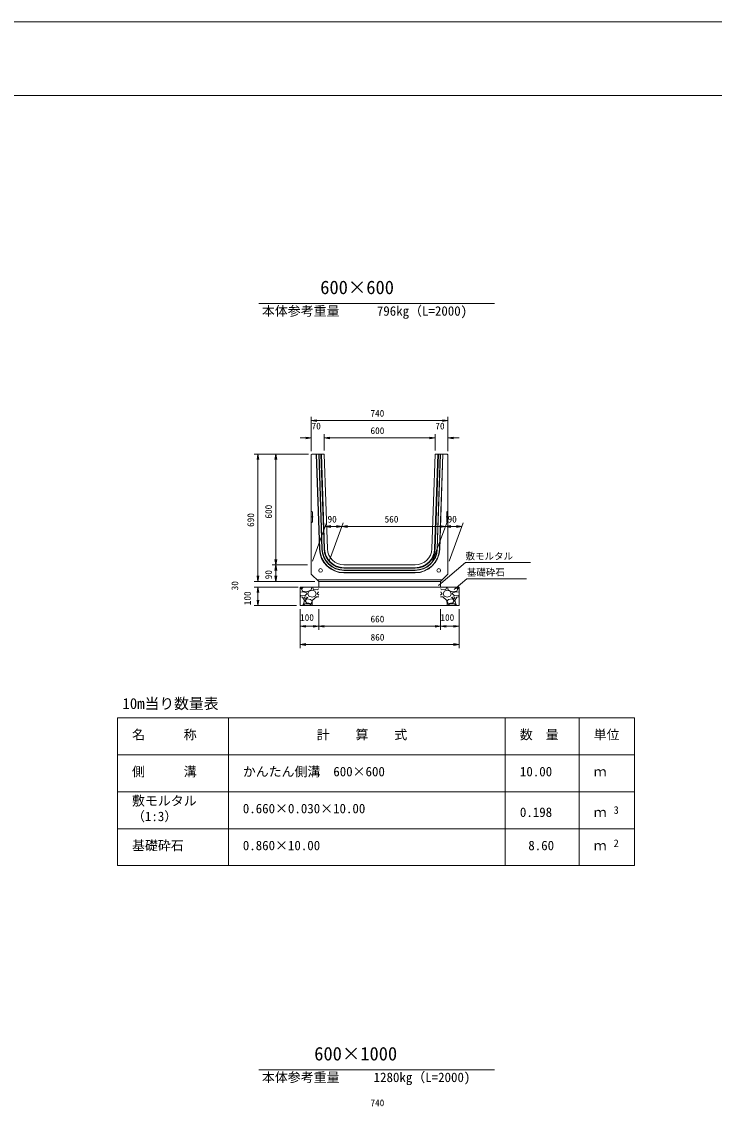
# Model space of a CAD drawing. Units: millimetres, scale not verified. Extents: x 0 to 84100, y 0 to 59400.
# Drawn here: x 21689 to 40444, y 30042 to 59400 of the extents above; entities that cross this region are included whole.
import ezdxf
from ezdxf.enums import TextEntityAlignment as Align

# ---------------------------------------------------------------- set-up
doc = ezdxf.new("R2010")
doc.units = ezdxf.units.MM
doc.header["$LTSCALE"] = 100
for name, color, linetype, lineweight in [('0_2', 7, 'Continuous', 9), ('D-MTR-FRAM（材料表図枠）', 2, 'Continuous', 18), ('D-STR-DIM（寸法）', 7, 'Continuous', 18), ('D-STR-HTXT（旗揚げ）', 7, 'Continuous', 18), ('D-STR-STR1（構造物）', 7, 'Continuous', 18), ('D-STR-STRn（構造物）', 7, 'Continuous', 18), ('D-STR（構造物外形線）', 1, 'Continuous', 18), ('D-TTL(外枠）', 2, 'Continuous', 18), ('DEFPOINTS_3', 8, 'Continuous', 18)]:
    doc.layers.add(name, color=color, linetype=linetype, lineweight=lineweight)
for name, color, linetype in [('D-MTR-TXT(文字列）', 7, 'Continuous'), ('D-MTR（材料表タイトル）', 7, 'Continuous'), ('D-STR-TXT（文字）', 7, 'Continuous'), ('D-TTL-TXT（文字）', 7, 'Continuous')]:
    doc.layers.add(name, color=color, linetype=linetype)
doc.styles.add('ＭＳ ゴシック', font='')
doc.styles.get('ＭＳ ゴシック').set_extended_font_data('MS Gothic')

msp = doc.modelspace()

# ---------------------------------------------------------------- linework, layer by layer
at = {"layer": '0_2'}
for p, q in [((29530.9, 48602.5), (29680.9, 48627.5)), ((29680.9, 48577.5), (29530.9, 48602.5)), ((29530.9, 48602.5), (29680.9, 48602.5)), ((33080.9, 48627.5), (33230.9, 48602.5)), ((33230.9, 48602.5), (33080.9, 48577.5)), ((33230.9, 48602.5), (33080.9, 48602.5)), ((29380.9, 48158), (29530.9, 48133)), ((29880.9, 48133), (30030.9, 48158)), ((32730.9, 48158), (32880.9, 48133)), ((33230.9, 48133), (33380.9, 48158)), ((29530.9, 48133), (29380.9, 48108)), ((29530.9, 48133), (29380.9, 48133)), ((30030.9, 48108), (29880.9, 48133)), ((29880.9, 48133), (30030.9, 48133)), ((32880.9, 48133), (32730.9, 48108)), ((32880.9, 48133), (32730.9, 48133)), ((33380.9, 48108), (33230.9, 48133)), ((33230.9, 48133), (33380.9, 48133)), ((28062.3, 47546.4), (28087.3, 47696.4)), ((28087.3, 47696.4), (28112.3, 47546.4)), ((28087.3, 47696.4), (28087.3, 47546.4)), ((28544.7, 47546.4), (28569.7, 47696.4)), ((28569.7, 47696.4), (28594.7, 47546.4)), ((28569.7, 47696.4), (28569.7, 47546.4)), ((29910.1, 45738.1), (30060.1, 45763.1)), ((30060.1, 45713.1), (29910.1, 45738.1)), ((29910.1, 45738.1), (30060.1, 45738.1)), ((30210.1, 45763.1), (30360.1, 45738.1)), ((30360.1, 45738.1), (30210.1, 45713.1)), ((30360.1, 45738.1), (30210.1, 45738.1)), ((30360.1, 45738.1), (30510.1, 45763.1)), ((30510.1, 45713.1), (30360.1, 45738.1)), ((30360.1, 45738.1), (30510.1, 45738.1)), ((33010.1, 45763.1), (33160.1, 45738.1)), ((33160.1, 45738.1), (33010.1, 45713.1)), ((33160.1, 45738.1), (33010.1, 45738.1)), ((33160.1, 45738.1), (33310.1, 45763.1)), ((33310.1, 45713.1), (33160.1, 45738.1)), ((33160.1, 45738.1), (33310.1, 45738.1)), ((33460.1, 45763.1), (33610.1, 45738.1)), ((33610.1, 45738.1), (33460.1, 45713.1)), ((33610.1, 45738.1), (33460.1, 45738.1)), ((28569.7, 44696.4), (28544.7, 44846.4)), ((28544.7, 44546.4), (28569.7, 44696.4)), ((28594.7, 44846.4), (28569.7, 44696.4)), ((28569.7, 44696.4), (28569.7, 44846.4)), ((28569.7, 44696.4), (28594.7, 44546.4)), ((28569.7, 44696.4), (28569.7, 44546.4)), ((28087.3, 44246.4), (28062.3, 44396.4)), ((28112.3, 44396.4), (28087.3, 44246.4)), ((28087.3, 44246.4), (28087.3, 44396.4)), ((28569.7, 44246.4), (28544.7, 44396.4)), ((28594.7, 44396.4), (28569.7, 44246.4)), ((28569.7, 44246.4), (28569.7, 44396.4)), ((28062.3, 43946.4), (28087.3, 44096.4)), ((28087.3, 44096.4), (28087.3, 43946.4)), ((28087.3, 44096.4), (28112.3, 43946.4)), ((28087.3, 43596.4), (28062.3, 43746.4)), ((28112.3, 43746.4), (28087.3, 43596.4)), ((28087.3, 43596.4), (28087.3, 43746.4)), ((29230.9, 43035.2), (29380.9, 43060.2)), ((29380.9, 43010.2), (29230.9, 43035.2)), ((29230.9, 43035.2), (29380.9, 43035.2)), ((29580.9, 43060.2), (29730.9, 43035.2)), ((29730.9, 43035.2), (29580.9, 43010.2)), ((29730.9, 43035.2), (29580.9, 43035.2)), ((29730.9, 43035.2), (29880.9, 43060.2)), ((29880.9, 43010.2), (29730.9, 43035.2)), ((29730.9, 43035.2), (29880.9, 43035.2)), ((32880.9, 43060.2), (33030.9, 43035.2)), ((33030.9, 43035.2), (32880.9, 43010.2)), ((33030.9, 43035.2), (32880.9, 43035.2)), ((33030.9, 43035.2), (33180.9, 43060.2)), ((33180.9, 43010.2), (33030.9, 43035.2)), ((33030.9, 43035.2), (33180.9, 43035.2)), ((33380.9, 43060.2), (33530.9, 43035.2)), ((33530.9, 43035.2), (33380.9, 43010.2)), ((33530.9, 43035.2), (33380.9, 43035.2)), ((29230.9, 42542.8), (29380.9, 42567.8)), ((29380.9, 42517.8), (29230.9, 42542.8)), ((29230.9, 42542.8), (29380.9, 42542.8)), ((33380.9, 42567.8), (33530.9, 42542.8)), ((33530.9, 42542.8), (33380.9, 42517.8)), ((33530.9, 42542.8), (33380.9, 42542.8))]:
    msp.add_line(p, q, dxfattribs=at)
at = {"layer": 'D-MTR-FRAM（材料表図枠）'}
for p, q in [((24284.6, 40556.7), (38284.6, 40556.7)), ((24284.6, 36556.7), (24284.6, 40556.7)), ((27284.6, 36556.7), (27284.6, 40556.7)), ((34784.6, 36556.7), (34784.6, 40556.7)), ((36784.6, 36556.7), (36784.6, 40556.7)), ((38284.6, 36556.7), (38284.6, 40556.7)), ((24284.6, 39556.7), (38284.6, 39556.7)), ((24284.6, 38556.7), (38284.6, 38556.7)), ((24284.6, 37556.7), (38284.6, 37556.7)), ((24284.6, 36556.7), (38284.6, 36556.7))]:
    msp.add_line(p, q, dxfattribs=at)
at = {"layer": 'D-STR-DIM（寸法）'}
for p, q in [((29530.9, 47776.4), (29530.9, 48702.5)), ((29680.9, 48602.5), (33080.9, 48602.5)), ((33230.9, 47776.4), (33230.9, 48702.5)), ((29880.9, 47796.4), (29880.9, 48233)), ((32880.9, 47796.4), (32880.9, 48233)), ((29380.9, 48133), (29230.9, 48133)), ((30030.9, 48133), (32730.9, 48133)), ((33380.9, 48133), (33530.9, 48133)), ((29450.9, 47696.4), (27987.3, 47696.4)), ((28087.3, 44396.4), (28087.3, 47546.4)), ((28569.7, 44846.4), (28569.7, 47546.4)), ((29567.3, 44796.4), (29946.5, 45838.1)), ((30017.3, 44796.4), (30396.5, 45838.1)), ((32817.3, 44796.4), (33196.5, 45838.1)), ((33267.3, 44796.4), (33646.5, 45838.1)), ((30060.1, 45738.1), (30210.1, 45738.1)), ((30510.1, 45738.1), (33010.1, 45738.1)), ((33310.1, 45738.1), (33460.1, 45738.1)), ((29430.9, 44696.4), (28469.7, 44696.4)), ((28087.3, 44396.4), (28087.3, 44546.4)), ((28569.7, 44396.4), (28569.7, 44546.4)), ((29430.9, 44246.4), (27987.3, 44246.4)), ((29630.9, 44246.4), (27987.3, 44246.4)), ((29175.9, 44096.4), (27987.3, 44096.4)), ((28087.3, 43946.4), (28087.3, 43746.4)), ((29130.9, 43596.4), (27987.3, 43596.4)), ((29230.9, 43496.4), (29230.9, 42442.8)), ((29730.9, 43496.4), (29730.9, 42935.2)), ((33030.9, 43496.4), (33030.9, 42935.2)), ((33530.9, 43496.4), (33530.9, 42442.8)), ((29580.9, 43035.2), (29380.9, 43035.2)), ((32880.9, 43035.2), (29880.9, 43035.2)), ((33180.9, 43035.2), (33380.9, 43035.2)), ((33380.9, 42542.8), (29380.9, 42542.8))]:
    msp.add_line(p, q, dxfattribs=at)
at = {"layer": 'D-STR-HTXT（旗揚げ）'}
for p, q in [((28110.8, 51771), (34489.2, 51771)), ((32975.3, 44142.8), (33709.6, 44759.8)), ((35462.2, 44759.8), (33709.6, 44759.8)), ((33399.3, 44035.1), (33743.2, 44323.4)), ((35360.1, 44323.4), (33743.2, 44323.4)), ((28110.8, 31027.7), (34489.2, 31027.7))]:
    msp.add_line(p, q, dxfattribs=at)
at = {"layer": 'D-STR-STR1（構造物）'}
for p, q in [((29560.9, 46133.9), (29530.9, 46153.9)), ((29560.9, 45858.9), (29560.9, 46133.9)), ((33200.9, 46133.9), (33230.9, 46153.9)), ((33200.9, 45858.9), (33200.9, 46133.9)), ((29577.9, 45996.4), (29516.9, 45996.4)), ((29560.9, 45858.9), (29530.9, 45838.9)), ((33183.9, 45996.4), (33244.9, 45996.4)), ((33200.9, 45858.9), (33230.9, 45838.9))]:
    msp.add_line(p, q, dxfattribs=at)
for centre in [(29780.9, 44546.4), (32980.9, 44546.4)]:
    msp.add_circle(centre, 50, dxfattribs=at)
at = {"layer": 'D-STR-STRn（構造物）'}
for p, q in [((29730.9, 44096.4), (29230.9, 44096.4)), ((29230.9, 44096.4), (29230.9, 43596.4)), ((29230.9, 44052.9), (29287.2, 44096.4)), ((29261.8, 44041.1), (29311.4, 44096.4)), ((29297.7, 43980.9), (29262.7, 44040.9)), ((29546.9, 44096.1), (29526.9, 44026.1)), ((29564, 44096.4), (29590.9, 44032.3)), ((29696.8, 44026.5), (29730.9, 44052.8)), ((29730.9, 44246.4), (29730.9, 44096.4)), ((32430.9, 44096.4), (29730.9, 44096.4)), ((32430.9, 44096.4), (33530.9, 44096.4)), ((33030.9, 44246.4), (33030.9, 44096.4)), ((33065, 44026.5), (33030.9, 44052.8)), ((33197.8, 44096.4), (33170.8, 44032.3)), ((33214.9, 44096.1), (33234.9, 44026.1)), ((33500, 44041.1), (33450.3, 44096.4)), ((33464, 43980.9), (33499, 44040.9)), ((33530.9, 44052.9), (33474.6, 44096.4)), ((33530.9, 44096.4), (33530.9, 43596.4)), ((29307.2, 43965.5), (29230.9, 43957.5)), ((29251.6, 43857.8), (29230.9, 43880.3)), ((29291.9, 43825.6), (29230.9, 43830.7)), ((29366.4, 43866.4), (29251.4, 43856.4)), ((29347.9, 43736.4), (29292.9, 43826.4)), ((29421.4, 43972.2), (29296.4, 43982.2)), ((29406.6, 43941.4), (29306.6, 43966.4)), ((29341.6, 43821.1), (29361.6, 43771.1)), ((29376.7, 43835.9), (29341.7, 43820.9)), ((29361.6, 43771.2), (29436.6, 43816.2)), ((29411.7, 43776.1), (29361.7, 43726.1)), ((29411.8, 43916.1), (29366.8, 43866.1)), ((29436.9, 43816.2), (29376.9, 43836.2)), ((29411.8, 43915.8), (29406.8, 43940.8)), ((29512.3, 43761.4), (29412.3, 43776.4)), ((29527, 44025.8), (29422, 43970.8)), ((29436.3, 43916.3), (29466.3, 43846.3)), ((29441.6, 43916.1), (29471.6, 43986.1)), ((29466.4, 43845.8), (29551.4, 43820.8)), ((29471.8, 43986.1), (29551.8, 44011.1)), ((29552.8, 43725.1), (29512.8, 43760.1)), ((29551.6, 44011.1), (29631.6, 43981.1)), ((29552, 43820.8), (29637, 43845.8)), ((29671.9, 43836.1), (29556.9, 43731.1)), ((29591.5, 44030.9), (29696.5, 44025.9)), ((29631.8, 43981), (29661.8, 43916)), ((29636.6, 43846.4), (29661.6, 43916.4)), ((29730.9, 43830.7), (29671.9, 43835.6)), ((29730.9, 43880.4), (29696.6, 43917.8)), ((29696.7, 43916.2), (29711.7, 43956.2)), ((29730.9, 43957.5), (29712.2, 43955.5)), ((33030.9, 43957.5), (33049.6, 43955.5)), ((33030.9, 43880.4), (33065.2, 43917.8)), ((33030.9, 43830.7), (33089.9, 43835.6)), ((33065.1, 43916.2), (33050.1, 43956.2)), ((33170.3, 44030.9), (33065.3, 44025.9)), ((33089.9, 43836.1), (33204.9, 43731.1)), ((33129.9, 43981), (33099.9, 43916)), ((33125.2, 43846.4), (33100.2, 43916.4)), ((33209.7, 43820.8), (33124.7, 43845.8)), ((33210.2, 44011.1), (33130.2, 43981.1)), ((33209, 43725.1), (33249, 43760.1)), ((33290, 43986.1), (33210, 44011.1)), ((33295.4, 43845.8), (33210.4, 43820.8)), ((33234.8, 44025.8), (33339.8, 43970.8)), ((33249.4, 43761.4), (33349.4, 43776.4)), ((33320.1, 43916.1), (33290.1, 43986.1)), ((33325.5, 43916.3), (33295.5, 43846.3)), ((33324.9, 43816.2), (33384.9, 43836.2)), ((33400.2, 43771.2), (33325.2, 43816.2)), ((33340.3, 43972.2), (33465.3, 43982.2)), ((33350, 43915.8), (33355, 43940.8)), ((33350, 43916.1), (33395, 43866.1)), ((33350, 43776.1), (33400, 43726.1)), ((33355.2, 43941.4), (33455.2, 43966.4)), ((33385.1, 43835.9), (33420.1, 43820.9)), ((33395.4, 43866.4), (33510.4, 43856.4)), ((33420.2, 43821.1), (33400.2, 43771.1)), ((33413.9, 43736.4), (33468.9, 43826.4)), ((33454.6, 43965.5), (33530.9, 43957.5)), ((33469.9, 43825.6), (33530.9, 43830.7)), ((33510.2, 43857.8), (33530.9, 43880.3)), ((29230.9, 43596.4), (33530.9, 43596.4)), ((29287.2, 43596.4), (29306.8, 43611.5)), ((29306.8, 43611), (29346.8, 43736)), ((29311.4, 43596.4), (29351.8, 43641.1)), ((29351.8, 43641.1), (29481.8, 43641.1)), ((29361.6, 43726.3), (29401.6, 43666.3)), ((29401.9, 43665.9), (29526.9, 43650.9)), ((29481.6, 43642.3), (29546.6, 43597.3)), ((29526.9, 43651.2), (29551.9, 43696.2)), ((29550.9, 43627.3), (29564, 43596.4)), ((29556.5, 43731.4), (29551.5, 43626.4)), ((29551.8, 43696.1), (29551.8, 43726.1)), ((33210.8, 43627.3), (33197.8, 43596.4)), ((33205.3, 43731.4), (33210.3, 43626.4)), ((33234.9, 43651.2), (33209.9, 43696.2)), ((33210, 43696.1), (33210, 43726.1)), ((33280.2, 43642.3), (33215.2, 43597.3)), ((33359.9, 43665.9), (33234.9, 43650.9)), ((33410, 43641.1), (33280, 43641.1)), ((33400.2, 43726.3), (33360.2, 43666.3)), ((33450.3, 43596.4), (33410, 43641.1)), ((33455, 43611), (33415, 43736)), ((33474.6, 43596.4), (33455, 43611.5))]:
    msp.add_line(p, q, dxfattribs=at)
at = {"layer": 'D-STR（構造物外形線）'}
for p, q in [((29550.9, 47696.4), (29530.9, 47676.4)), ((29530.9, 47676.4), (29530.9, 44446.4)), ((29550.9, 47696.4), (29880.9, 47696.4)), ((29751.5, 45124.2), (29665.8, 47696.4)), ((29759, 45124.4), (29673.3, 47696.4)), ((29819, 45126.4), (29733.3, 47696.4)), ((29826.5, 45126.7), (29740.8, 47696.4)), ((29876.4, 45128.4), (29790.8, 47696.4)), ((29891.4, 45128.9), (29805.8, 47696.4)), ((29880.9, 47696.4), (29966.4, 45131.4)), ((32795.4, 45131.4), (32880.9, 47696.4)), ((32955.9, 47696.4), (32870.3, 45128.9)), ((32880.9, 47696.4), (33210.9, 47696.4)), ((32970.9, 47696.4), (32885.3, 45128.4)), ((33021, 47696.4), (32935.3, 45126.7)), ((33028.5, 47696.4), (32942.8, 45126.4)), ((33088.5, 47696.4), (33002.8, 45124.4)), ((33096, 47696.4), (33010.3, 45124.2)), ((33210.9, 47696.4), (33230.9, 47676.4)), ((33230.9, 47676.4), (33230.9, 44446.4)), ((30416.1, 44696.4), (32345.6, 44696.4)), ((29530.9, 44446.4), (29730.9, 44246.4)), ((32345.6, 44621.4), (30416.1, 44621.4)), ((32345.6, 44606.4), (30416.1, 44606.4)), ((32345.6, 44556.4), (30416.1, 44556.4)), ((32345.6, 44548.9), (30416.1, 44548.9)), ((32345.6, 44488.9), (30416.1, 44488.9)), ((32345.6, 44481.4), (30416.1, 44481.4)), ((33230.9, 44446.4), (33030.9, 44246.4)), ((29680.9, 44296.4), (33080.9, 44296.4)), ((29730.9, 44246.4), (33030.9, 44246.4))]:
    msp.add_line(p, q, dxfattribs=at)
for centre, radius, start, end in [((30416.1, 45146.4), 665, 181.90915, 270), ((30416.1, 45146.4), 657.5, 181.90915, 270), ((30416.1, 45146.4), 597.5, 181.90915, 270), ((30416.1, 45146.4), 590, 181.90915, 270), ((30416.1, 45146.4), 540, 181.90915, 270), ((30416.1, 45146.4), 525, 181.90915, 270), ((30416.1, 45146.4), 450, 181.90915, 270), ((32345.6, 45146.4), 450, 270, 358.09085), ((32345.6, 45146.4), 525, 270, 358.09085), ((32345.6, 45146.4), 540, 270, 358.09085), ((32345.6, 45146.4), 590, 270, 358.09085), ((32345.6, 45146.4), 597.5, 270, 358.09085), ((32345.6, 45146.4), 657.5, 270, 358.09085), ((32345.6, 45146.4), 665, 270, 358.09085)]:
    msp.add_arc(centre, radius, start, end, dxfattribs=at)
at = {"layer": 'D-TTL(外枠）'}
msp.add_line((2300, 57400), (81800, 57400), dxfattribs=at)
at = {"layer": 'DEFPOINTS_3'}
msp.add_line((0, 59400), (84100, 59400), dxfattribs=at)

# ---------------------------------------------------------------- texts
at = {"layer": 'D-MTR-TXT(文字列）', "style": 'ＭＳ ゴシック'}
for s, height, p in [('本体参考重量', 256.6, (28193.9, 51364.3)), ('796kg（L=2000)', 256.6, (31305.9, 51364.3)), ('名\u3000\u3000\u3000称', 256.6, (24676.9, 39897)), ('計\u3000\u3000算\u3000\u3000式', 256.6, (29677.7, 39897)), ('数\u3000量', 256.6, (35176.9, 39897)), ('単位', 256.6, (37176.9, 39897)), ('側\u3000\u3000\u3000溝', 256.6, (24676.9, 38897)), ('かんたん側溝\u3000600×600', 256.6, (27676.9, 38897)), ('10.00', 256.6, (35179.6, 38897)), ('ｍ', 256.6, (37176.9, 38897)), ('敷モルタル', 256.6, (24676.9, 38107)), ('0.660×0.030×10.00', 256.6, (27676.9, 37897)), ('（1:3）', 256.6, (24676.9, 37684.8)), ('0.198', 256.6, (35179.6, 37797)), ('ｍ', 256.6, (37176.9, 37797)), ('3', 205.3, (37717.1, 37897.5)), ('基礎砕石', 256.6, (24676.9, 36897)), ('0.860×10.00', 256.6, (27676.9, 36897)), ('8.60', 256.6, (35407, 36897)), ('ｍ', 256.6, (37176.9, 36897)), ('2', 205.3, (37717.1, 36997.5)), ('本体参考重量', 256.6, (28193.9, 30621.1)), ('1280kg（L=2000)', 256.6, (31218.7, 30621.1))]:
    msp.add_text(s, height=height, dxfattribs=at).set_placement(p, align=Align.BOTTOM_LEFT)
at = {"layer": 'D-MTR（材料表タイトル）', "style": 'ＭＳ ゴシック'}
msp.add_text('10m当り数量表', height=293.3, dxfattribs=at).set_placement((24418.8, 40709.2), align=Align.BOTTOM_LEFT)
at = {"layer": 'D-STR-DIM（寸法）', "style": 'ＭＳ ゴシック'}
for s, p in [('740', (31133.4, 48652.5)), ('70', (29539.6, 48308)), ('70', (32889.6, 48308)), ('600', (31134.7, 48183)), ('90', (29970.7, 45788.1)), ('560', (31515.8, 45788.1)), ('90', (33220.7, 45788.1)), ('100', (29227.7, 43126.6)), ('660', (31134.7, 43085.2)), ('100', (33027.7, 43126.6)), ('860', (31136.6, 42592.8)), ('740', (31133.4, 29989.8))]:
    msp.add_text(s, height=183.3, dxfattribs=at).set_placement(p, align=Align.BOTTOM_LEFT)
for s, p in [('600', (28519.7, 45950.2)), ('690', (28037.3, 45725.2)), ('90', (28519.7, 44307)), ('30', (27607, 44008.3)), ('100', (27948.9, 43605.5))]:
    msp.add_text(s, height=183.3, rotation=90, dxfattribs=at).set_placement(p, align=Align.BOTTOM_LEFT)
at = {"layer": 'D-STR-TXT（文字）', "style": 'ＭＳ ゴシック'}
for s, p in [('敷モルタル', (33709.6, 44785)), ('基礎砕石', (33743.2, 44348.7))]:
    msp.add_text(s, height=183.3, dxfattribs=at).set_placement(p, align=Align.BOTTOM_LEFT)
at = {"layer": 'D-TTL-TXT（文字）', "style": 'ＭＳ ゴシック'}
for s, p in [('600×600', (29773.4, 51915.8)), ('600×1000', (29611, 31172.6))]:
    msp.add_text(s, height=366.6, dxfattribs=at).set_placement(p, align=Align.BOTTOM_LEFT)

doc.saveas('drawing.dxf')
